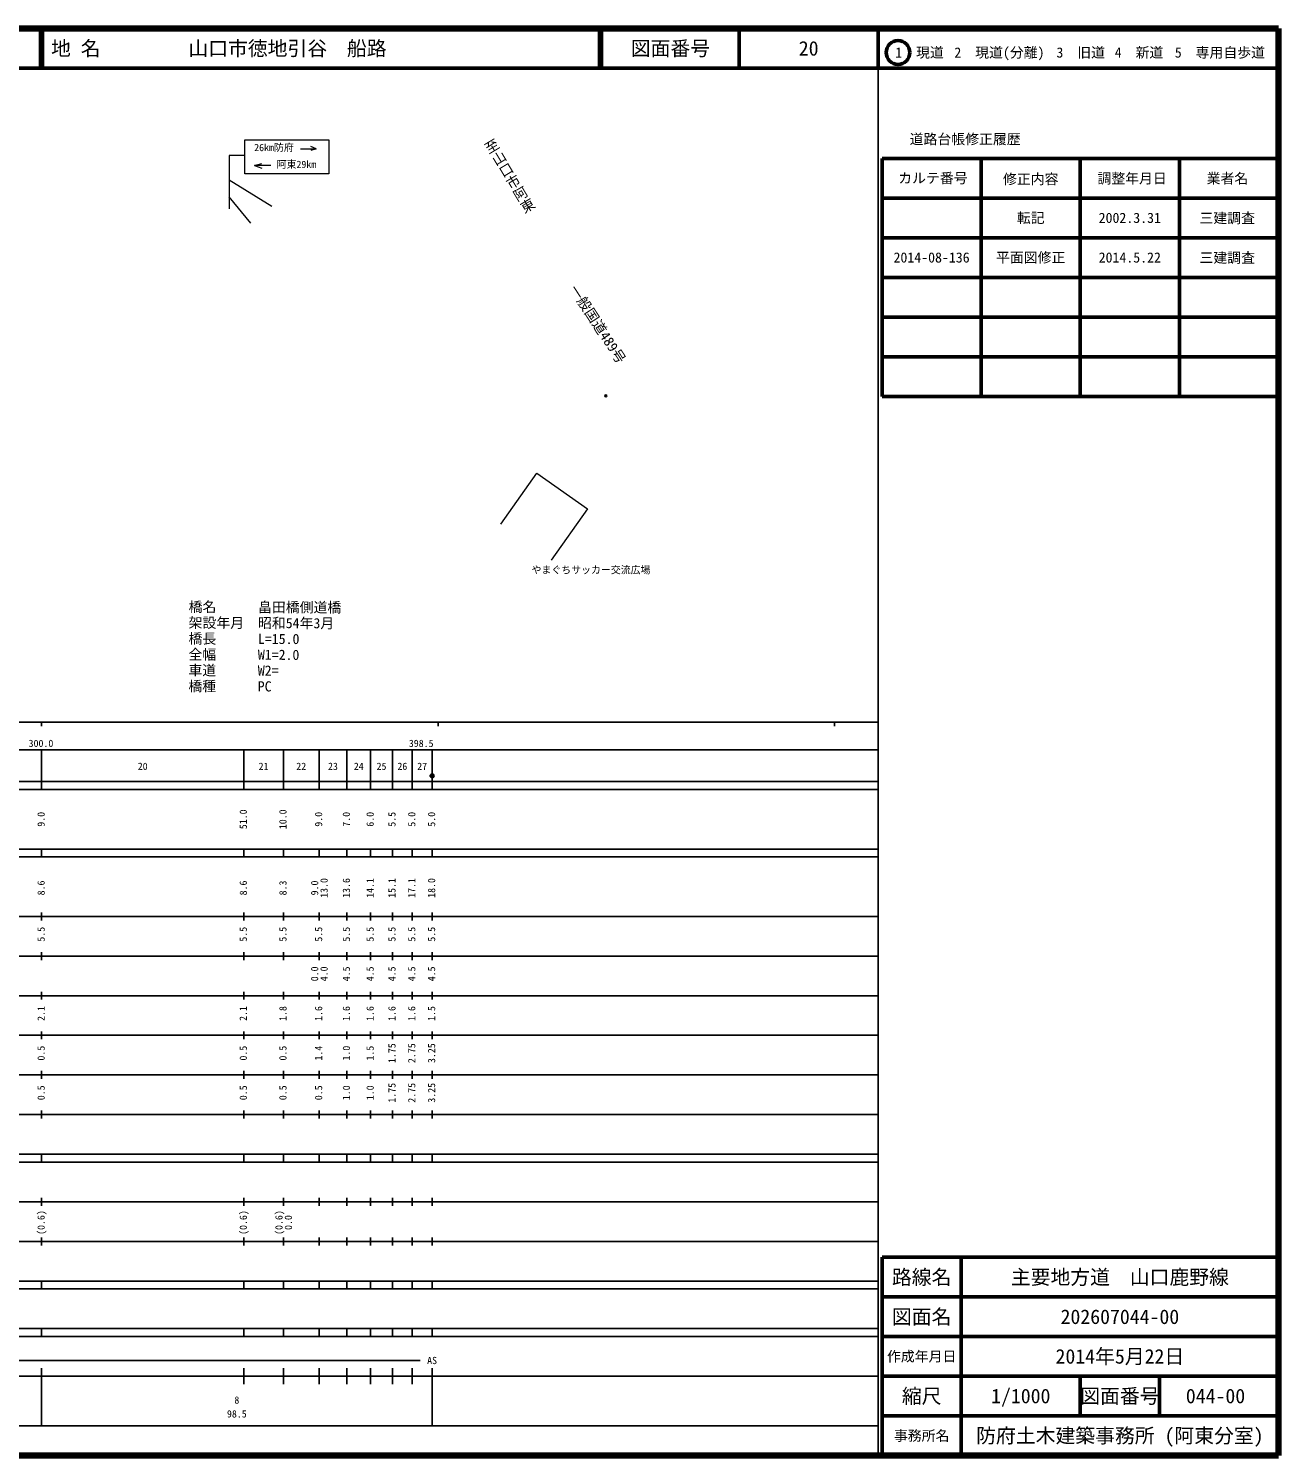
# Model space of a CAD drawing. Units: millimetres on the paper, with parts at other scales. Extents: x 40 to 680, y 20 to 380.
# Drawn here: x 364.7 to 680, y 20 to 380 of the extents above; entities that cross this region are included whole.
import ezdxf
from ezdxf.enums import TextEntityAlignment as Align

# ---------------------------------------------------------------- set-up
doc = ezdxf.new("R2010")
doc.units = ezdxf.units.MM
doc.header["$PDMODE"] = 32
doc.header["$PDSIZE"] = 0.5
for name, color, linetype, lineweight in [('M-BGD', 7, 'Continuous', 13), ('M-STR-STRC', 7, 'Continuous', 13), ('M-TTL', 2, 'Continuous', 140), ('M-TTL-BAND', 7, 'Continuous', 25), ('M-TTL-FRAM', 2, 'Continuous', 50), ('M-TTL-LINE', 7, 'Continuous', 50)]:
    doc.layers.add(name, color=color, linetype=linetype, lineweight=lineweight)
doc.layers.add('M-OTRS', color=6, linetype='Continuous')
doc.layers.add('M-TTL-TXT', color=7, linetype='Continuous')
doc.styles.add('@ＭＳ ゴシック', font='')
doc.styles.add('ＭＳ ゴシック', font='')
doc.styles.add('ＭＳ 明朝', font='')
doc.styles.get('@ＭＳ ゴシック').set_extended_font_data('@MS Gothic')
doc.styles.get('ＭＳ ゴシック').set_extended_font_data('MS Gothic')
doc.styles.get('ＭＳ 明朝').set_extended_font_data('MS Mincho')

msp = doc.modelspace()

# ---------------------------------------------------------------- hatches: boundary and pattern name
at = {"layer": 'M-TTL-BAND'}
msp.add_hatch(color=256, dxfattribs=at).paths.add_polyline_path([(467.018, 191.463, 1), (466.018, 191.463, 1)])

# ---------------------------------------------------------------- linework, layer by layer
at = {"layer": 'M-BGD'}
for p, q in [((483.842, 254.944), (492.893, 267.809)), ((492.893, 267.809), (505.665, 258.824)), ((505.665, 258.824), (496.554, 245.874))]:
    msp.add_line(p, q, dxfattribs=at)
at = {"layer": 'M-OTRS'}
msp.add_point((510.319, 287.348), dxfattribs=at)
at = {"layer": 'M-STR-STRC'}
for p, q in [((419.243, 351.907), (440.482, 351.907)), ((419.243, 343.363), (419.243, 351.907)), ((433.284, 349.68), (437.224, 349.68)), ((437.224, 349.68), (435.893, 350.23)), ((437.224, 349.68), (435.916, 349.189)), ((440.482, 351.907), (440.482, 343.363)), ((419.243, 347.934), (415.31, 347.934)), ((415.31, 347.934), (415.31, 334.52)), ((421.68, 345.421), (423.596, 345.954)), ((440.482, 343.363), (419.243, 343.363)), ((425.832, 345.421), (421.68, 345.421)), ((421.68, 345.421), (423.596, 344.747)), ((426.09, 335.119), (415.31, 341.706)), ((420.82, 330.927), (415.31, 337.514))]:
    msp.add_line(p, q, dxfattribs=at)
at = {"layer": 'M-TTL'}
for p, q in [((680, 380), (40, 380)), ((680, 20), (680, 380)), ((40, 20), (680, 20))]:
    msp.add_line(p, q, dxfattribs=at)
at = {"layer": 'M-TTL-BAND'}
for p, q in [((579, 20), (579, 370)), ((40, 205), (579, 205)), ((368, 205), (368, 204)), ((468, 205), (468, 204)), ((568, 205), (568, 204)), ((68, 198), (579, 198)), ((368, 188), (368, 198)), ((419, 188), (419, 198)), ((429, 188), (429, 198)), ((438, 188), (438, 198)), ((445, 188), (445, 198)), ((451, 188), (451, 198)), ((456.5, 188), (456.5, 198)), ((461.5, 188), (461.5, 198)), ((466.5, 188), (466.5, 198)), ((40, 190), (579, 190)), ((40, 188), (579, 188)), ((40, 173), (579, 173)), ((368, 171), (368, 173)), ((419, 171), (419, 173)), ((429, 171), (429, 173)), ((438, 171), (438, 173)), ((445, 171), (445, 173)), ((451, 171), (451, 173)), ((456.5, 171), (456.5, 173)), ((461.5, 171), (461.5, 173)), ((466.5, 171), (466.5, 173)), ((40, 171), (579, 171)), ((40, 156), (579, 156)), ((368, 155), (368, 157)), ((419, 155), (419, 157)), ((429, 155), (429, 157)), ((438, 155), (438, 157)), ((445, 155), (445, 157)), ((451, 155), (451, 157)), ((456.5, 155), (456.5, 157)), ((461.5, 155), (461.5, 157)), ((466.5, 155), (466.5, 157)), ((46, 146), (579, 146)), ((368, 145), (368, 147)), ((419, 145), (419, 147)), ((429, 145), (429, 147)), ((438, 145), (438, 147)), ((445, 145), (445, 147)), ((451, 145), (451, 147)), ((456.5, 145), (456.5, 147)), ((461.5, 145), (461.5, 147)), ((466.5, 145), (466.5, 147)), ((368, 135), (368, 137)), ((419, 135), (419, 137)), ((429, 135), (429, 137)), ((438, 135), (438, 137)), ((445, 135), (445, 137)), ((451, 135), (451, 137)), ((456.5, 135), (456.5, 137)), ((461.5, 135), (461.5, 137)), ((466.5, 135), (466.5, 137)), ((52, 136), (579, 136)), ((46, 126), (579, 126)), ((368, 125), (368, 127)), ((419, 125), (419, 127)), ((429, 125), (429, 127)), ((438, 125), (438, 127)), ((445, 125), (445, 127)), ((451, 125), (451, 127)), ((456.5, 125), (456.5, 127)), ((461.5, 125), (461.5, 127)), ((466.5, 125), (466.5, 127)), ((52, 116), (579, 116)), ((368, 115), (368, 117)), ((419, 115), (419, 117)), ((429, 115), (429, 117)), ((438, 115), (438, 117)), ((445, 115), (445, 117)), ((451, 115), (451, 117)), ((456.5, 115), (456.5, 117)), ((461.5, 115), (461.5, 117)), ((466.5, 115), (466.5, 117)), ((46, 106), (579, 106)), ((368, 105), (368, 107)), ((419, 105), (419, 107)), ((429, 105), (429, 107)), ((438, 105), (438, 107)), ((445, 105), (445, 107)), ((451, 105), (451, 107)), ((456.5, 105), (456.5, 107)), ((461.5, 105), (461.5, 107)), ((466.5, 105), (466.5, 107)), ((40, 96), (579, 96)), ((40, 94), (579, 94)), ((368, 94), (368, 96)), ((419, 94), (419, 96)), ((429, 94), (429, 96)), ((438, 94), (438, 96)), ((445, 94), (445, 96)), ((451, 94), (451, 96)), ((456.5, 94), (456.5, 96)), ((461.5, 94), (461.5, 96)), ((466.5, 94), (466.5, 96)), ((49, 84), (579, 84)), ((368, 83), (368, 85)), ((419, 83), (419, 85)), ((429, 83), (429, 85)), ((438, 83), (438, 85)), ((445, 83), (445, 85)), ((451, 83), (451, 85)), ((456.5, 83), (456.5, 85)), ((461.5, 83), (461.5, 85)), ((466.5, 83), (466.5, 85)), ((40, 74), (579, 74)), ((368, 73), (368, 75)), ((419, 73), (419, 75)), ((429, 73), (429, 75)), ((438, 73), (438, 75)), ((445, 73), (445, 75)), ((451, 73), (451, 75)), ((456.5, 73), (456.5, 75)), ((461.5, 73), (461.5, 75)), ((466.5, 73), (466.5, 75)), ((40, 64), (579, 64)), ((40, 62), (579, 62)), ((368, 62), (368, 64)), ((419, 62), (419, 64)), ((429, 62), (429, 64)), ((438, 62), (438, 64)), ((445, 62), (445, 64)), ((451, 62), (451, 64)), ((456.5, 62), (456.5, 64)), ((461.5, 62), (461.5, 64)), ((466.5, 62), (466.5, 64)), ((40, 52), (579, 52)), ((368, 50), (368, 52)), ((419, 50), (419, 52)), ((429, 50), (429, 52)), ((438, 50), (438, 52)), ((445, 50), (445, 52)), ((451, 50), (451, 52)), ((456.5, 50), (456.5, 52)), ((461.5, 50), (461.5, 52)), ((466.5, 50), (466.5, 52)), ((40, 50), (579, 50)), ((71, 44), (463.5, 44)), ((40, 40), (579, 40)), ((368, 27.5), (368, 42)), ((419, 38), (419, 42)), ((429, 38), (429, 42)), ((438, 38), (438, 42)), ((445, 38), (445, 42)), ((451, 38), (451, 42)), ((456.5, 38), (456.5, 42)), ((461.5, 38), (461.5, 42)), ((466.5, 27.5), (466.5, 42)), ((68, 27.5), (579, 27.5))]:
    msp.add_line(p, q, dxfattribs=at)
msp.add_circle((466.518, 191.463), 0.5, dxfattribs=at)
at = {"layer": 'M-TTL-FRAM'}
for p, q in [((580, 347.197), (580, 287.197)), ((580, 347.197), (680, 347.197)), ((580, 287.197), (680, 287.197)), ((680, 70), (580, 70)), ((580, 70), (580, 20))]:
    msp.add_line(p, q, dxfattribs=at)
at = {"layer": 'M-TTL-LINE'}
for p, q in [((367.75, 380), (367.75, 370)), ((368.25, 380), (368.25, 370)), ((508.747, 380), (508.747, 370)), ((509.247, 380), (509.247, 370)), ((543.997, 380), (543.997, 370)), ((579, 380), (579, 370)), ((40, 370), (680, 370)), ((605, 347.197), (605, 287.197)), ((630, 347.197), (630, 287.197)), ((655, 347.197), (655, 287.197)), ((580, 337.197), (680, 337.197)), ((580, 327.197), (680, 327.197)), ((580, 317.197), (680, 317.197)), ((580, 307.197), (680, 307.197)), ((580, 297.197), (680, 297.197)), ((600, 70), (600, 20)), ((680, 60), (580, 60)), ((680, 50), (580, 50)), ((680, 40), (580, 40)), ((630, 40), (630, 30)), ((650, 40), (650, 30)), ((680, 30), (580, 30))]:
    msp.add_line(p, q, dxfattribs=at)
msp.add_circle((584.031, 373.958), 3, dxfattribs=at)

# ---------------------------------------------------------------- texts
at = {"layer": 'M-BGD'}
for s, rotation, style, p in [('至山口市阿東', 301.005, '@ＭＳ ゴシック', (478.872, 350.759)), ('一般国道489号', 303.05, 'ＭＳ ゴシック', (500.35, 313.845)), ('橋名\u3000\u3000\u3000畠田橋側道橋', 359.762, 'ＭＳ ゴシック', (405.088, 232.058)), ('架設年月\u3000昭和54年3月', 359.762, 'ＭＳ ゴシック', (405.074, 228.058)), ('橋長\u3000\u3000\u3000L=15.0', 359.762, 'ＭＳ ゴシック', (405.059, 224.058)), ('全幅\u3000\u3000\u3000W1=2.0', 359.762, 'ＭＳ ゴシック', (405.045, 220.058)), ('車道\u3000\u3000\u3000W2=\u3000', 359.762, 'ＭＳ ゴシック', (405.03, 216.058)), ('橋種\u3000\u3000\u3000PC', 359.762, 'ＭＳ ゴシック', (405.015, 212.058))]:
    msp.add_text(s, height=2.566, rotation=rotation, dxfattribs=dict(at, style=style)).set_placement(p, align=Align.BOTTOM_LEFT)
at = {"layer": 'M-BGD', "style": 'ＭＳ ゴシック'}
msp.add_text('やまぐちサッカー交流広場', height=1.833, dxfattribs=at).set_placement((491.586, 241.963), align=Align.BOTTOM_LEFT)
at = {"layer": 'M-STR-STRC', "style": 'ＭＳ 明朝'}
for s, p in [('26km防府', (421.627, 348.515)), ('阿東29km', (427.287, 344.264))]:
    msp.add_text(s, height=1.833, dxfattribs=at).set_placement(p, align=Align.BOTTOM_LEFT)
at = {"layer": 'M-TTL-BAND', "style": 'ＭＳ ゴシック'}
for s, p in [('300.0', (367.844, 198.195)), ('398.5', (463.752, 198.195)), ('20', (393.5, 192.405)), ('21', (424, 192.405)), ('22', (433.5, 192.405)), ('23', (441.5, 192.405)), ('24', (448, 192.405)), ('25', (453.75, 192.405)), ('26', (459, 192.405)), ('27', (464, 192.405)), ('AS', (466.5, 42.5)), ('8', (417.25, 32.523)), ('98.5', (417.25, 29.033))]:
    msp.add_text(s, height=1.833, dxfattribs=at).set_placement(p, align=Align.BOTTOM_CENTER)
for s, p in [('9.0', (369.33, 180.5)), ('51.0', (420.33, 180.5)), ('10.0', (430.33, 180.5)), ('9.0', (439.33, 180.5)), ('7.0', (446.33, 180.5)), ('6.0', (452.33, 180.5)), ('5.5', (457.83, 180.5)), ('5.0', (462.83, 180.5)), ('5.0', (467.83, 180.5)), ('8.6', (369.33, 163.174)), ('8.6', (420.33, 163.174)), ('8.3', (430.33, 163.174)), ('9.0', (438.33, 163.174)), ('13.0', (440.7, 163.174)), ('13.6', (446.33, 163.174)), ('14.1', (452.33, 163.174)), ('15.1', (457.83, 163.174)), ('17.1', (462.83, 163.174)), ('18.0', (467.83, 163.174)), ('5.5', (369.33, 151.5)), ('5.5', (420.33, 151.5)), ('5.5', (430.33, 151.5)), ('5.5', (439.33, 151.5)), ('5.5', (446.33, 151.5)), ('5.5', (452.33, 151.5)), ('5.5', (457.83, 151.5)), ('5.5', (462.83, 151.5)), ('5.5', (467.83, 151.5)), ('0.0', (438.33, 141.5)), ('4.0', (440.7, 141.5)), ('4.5', (446.33, 141.5)), ('4.5', (452.33, 141.5)), ('4.5', (457.83, 141.5)), ('4.5', (462.83, 141.5)), ('4.5', (467.83, 141.5)), ('2.1', (369.33, 131.5)), ('2.1', (420.33, 131.5)), ('1.8', (430.33, 131.5)), ('1.6', (439.33, 131.5)), ('1.6', (446.33, 131.5)), ('1.6', (452.33, 131.5)), ('1.6', (457.83, 131.5)), ('1.6', (462.83, 131.5)), ('1.5', (467.83, 131.5)), ('0.5', (369.33, 121.5)), ('0.5', (420.33, 121.5)), ('0.5', (430.33, 121.5)), ('1.4', (439.33, 121.5)), ('1.0', (446.33, 121.5)), ('1.5', (452.33, 121.5)), ('1.75', (457.83, 121.5)), ('2.75', (462.83, 121.5)), ('3.25', (467.83, 121.5)), ('0.5', (369.33, 111.5)), ('0.5', (420.33, 111.5)), ('0.5', (430.33, 111.5)), ('0.5', (439.33, 111.5)), ('1.0', (446.33, 111.5)), ('1.0', (452.33, 111.5)), ('1.75', (457.83, 111.5)), ('2.75', (462.83, 111.5)), ('3.25', (467.83, 111.5)), ('(0.6)', (369.33, 78.764)), ('(0.6)', (420.33, 78.764)), ('(0.6)', (429.33, 78.764)), ('0.0', (431.7, 78.764))]:
    msp.add_text(s, height=1.833, rotation=90, dxfattribs=at).set_placement(p, align=Align.BOTTOM_CENTER)
at = {"layer": 'M-TTL-TXT', "style": 'ＭＳ ゴシック'}
for s, p in [('地 名', (370.38, 375)), ('山口市徳地引谷\u3000船路', (405.024, 375))]:
    msp.add_text(s, height=3.666, dxfattribs=at).set_placement(p, align=Align.MIDDLE_LEFT)
for s, height, p in [('図面番号', 3.666, (526.622, 375)), ('20', 3.666, (561.497, 375)), ('1\u3000現道', 2.566, (589.448, 373.958)), ('2\u3000現道(分離)', 2.566, (609.619, 373.958)), ('3\u3000旧道', 2.566, (630.121, 373.958)), ('4\u3000新道', 2.566, (644.824, 373.958)), ('5\u3000専用自歩道', 2.566, (665.228, 373.958)), ('道路台帳修正履歴', 2.566, (600.968, 352.113)), ('カルテ番号', 2.566, (592.839, 342.277)), ('修正内容', 2.566, (617.509, 342.023)), ('調整年月日', 2.566, (643.089, 342.197)), ('業者名', 2.566, (667.134, 342.197)), ('転記', 2.566, (617.5, 332.245)), ('2002.3.31', 2.566, (642.5, 332.245)), ('三建調査', 2.566, (667.077, 332.189)), ('2014-08-136', 2.566, (592.5, 322.245)), ('平面図修正', 2.566, (617.5, 322.245)), ('2014.5.22', 2.566, (642.5, 322.245)), ('三建調査', 2.566, (667.077, 322.189)), ('路線名', 3.666, (590, 65)), ('路線名', 3.666, (590, 65)), ('主要地方道\u3000山口鹿野線', 3.666, (640, 65)), ('図面名', 3.666, (590, 55)), ('図面名', 3.666, (590, 55)), ('202607044-00', 3.666, (640, 55)), ('2014年5月22日', 3.666, (640, 45)), ('作成年月日', 2.566, (590, 45)), ('作成年月日', 2.566, (590, 45)), ('縮尺', 3.666, (590, 35)), ('縮尺', 3.666, (590, 35)), ('1/1000', 3.666, (615, 35)), ('図面番号', 3.666, (640, 35)), ('図面番号', 3.666, (640, 35)), ('044-00', 3.666, (664.125, 35)), ('事務所名', 2.566, (590, 25)), ('事務所名', 2.566, (590, 25)), ('防府土木建築事務所 (阿東分室)', 3.666, (640, 25))]:
    msp.add_text(s, height=height, dxfattribs=at).set_placement(p, align=Align.MIDDLE_CENTER)

doc.saveas('drawing.dxf')
